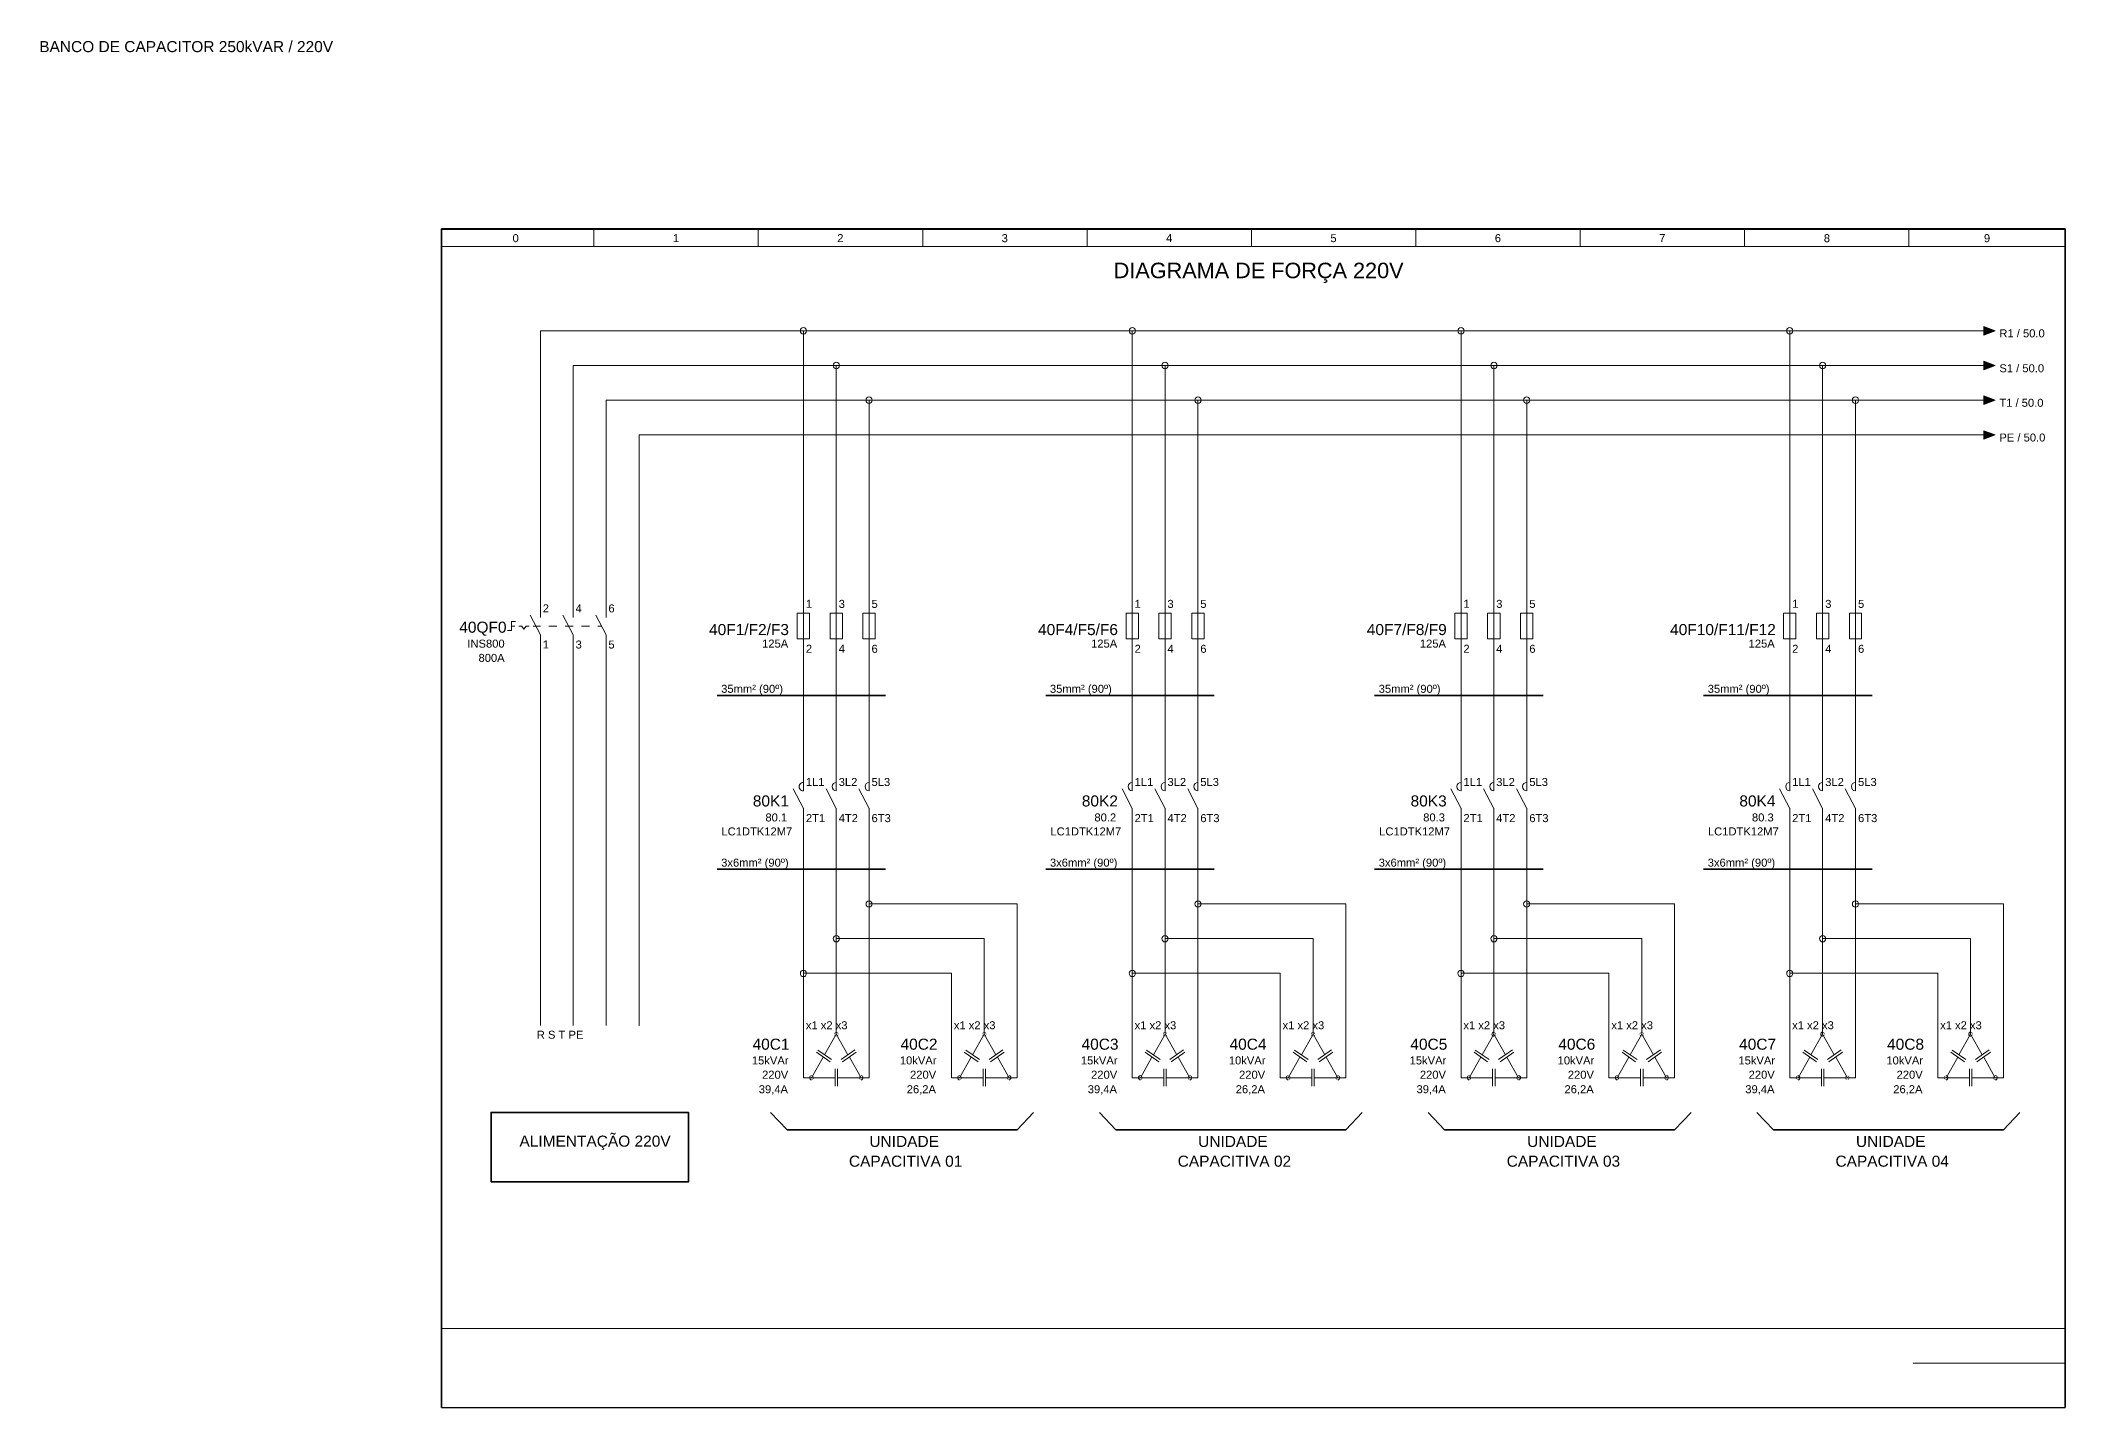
# Model space of a CAD drawing. Header units: millimetres. Extents: x 1004 to 59588, y 686 to 38112.
# Drawn here: x 1004 to 6011, y 5868 to 9249 of the extents above; entities that cross this region are included whole.
import ezdxf

# ---------------------------------------------------------------- set-up
doc = ezdxf.new("R2010")
doc.units = ezdxf.units.MM
for name, color, linetype in [('PDF5_Geometry', 7, 'Continuous'), ('PDF5_Solid Fills', 7, 'Continuous'), ('PDF5_Text', 7, 'Continuous')]:
    doc.layers.add(name, color=color, linetype=linetype)
doc.styles.add('PDF Arial', font='arial.ttf')

msp = doc.modelspace()

# ---------------------------------------------------------------- hatches: boundary and pattern name
at = {"layer": 'PDF5_Geometry', "transparency": 33554559}
for points in [[(2500.61, 8272.27), (2504.14, 8272.27), (2505.32, 8273.45), (2504.14, 8274.63), (2500.61, 8274.63)], [(5813.55, 8272.27), (5817.08, 8272.27), (5818.26, 8273.45), (5817.08, 8274.63), (5813.55, 8274.63)], [(2482.96, 8255.8), (2482.96, 8251.69), (2484.14, 8250.51), (2485.32, 8251.69), (2485.32, 8255.8)], [(2482.96, 6816.39), (2482.96, 6812.27), (2484.14, 6811.1), (2485.32, 6812.27), (2485.32, 6816.39)]]:
    msp.add_hatch(color=256, dxfattribs=at).paths.add_polyline_path(points)
h = msp.add_hatch(color=256, dxfattribs=at)
h.paths.add_polyline_path([(2971.79, 6791.1), (2977.08, 6791.1)], flags=0)
h.paths.add_polyline_path([(2977.08, 6791.1, 0.4166667), (2971.79, 6796.39)], flags=0)
h.paths.add_polyline_path([(2971.79, 6796.39, 0.4166667), (2966.49, 6791.1)], flags=0)
h.paths.add_polyline_path([(2966.49, 6791.1, 0.4166667), (2971.79, 6785.8)], flags=0)
h.paths.add_polyline_path([(2971.79, 6785.8, 0.4166667), (2977.08, 6791.1)], flags=0)
h = msp.add_hatch(color=256, dxfattribs=at)
h.paths.add_polyline_path([(3337.67, 6791.1), (3342.96, 6791.1)], flags=0)
h.paths.add_polyline_path([(3342.96, 6791.1, 0.4166667), (3337.67, 6796.39)], flags=0)
h.paths.add_polyline_path([(3337.67, 6796.39, 0.4166667), (3332.38, 6791.1)], flags=0)
h.paths.add_polyline_path([(3332.38, 6791.1, 0.4166667), (3337.67, 6785.8)], flags=0)
h.paths.add_polyline_path([(3337.67, 6785.8, 0.4166667), (3342.96, 6791.1)], flags=0)
h = msp.add_hatch(color=256, dxfattribs=at)
h.paths.add_polyline_path([(3784.73, 6791.1), (3790.02, 6791.1)], flags=0)
h.paths.add_polyline_path([(3790.02, 6791.1, 0.4166667), (3784.73, 6796.39)], flags=0)
h.paths.add_polyline_path([(3784.73, 6796.39, 0.4166667), (3779.43, 6791.1)], flags=0)
h.paths.add_polyline_path([(3779.43, 6791.1, 0.4166667), (3784.73, 6785.8)], flags=0)
h.paths.add_polyline_path([(3784.73, 6785.8, 0.4166667), (3790.02, 6791.1)], flags=0)
h = msp.add_hatch(color=256, dxfattribs=at)
h.paths.add_polyline_path([(4150.61, 6791.1), (4155.9, 6791.1)], flags=0)
h.paths.add_polyline_path([(4155.9, 6791.1, 0.4166667), (4150.61, 6796.39)], flags=0)
h.paths.add_polyline_path([(4150.61, 6796.39, 0.4166667), (4145.32, 6791.1)], flags=0)
h.paths.add_polyline_path([(4145.32, 6791.1, 0.4166667), (4150.61, 6785.8)], flags=0)
h.paths.add_polyline_path([(4150.61, 6785.8, 0.4166667), (4155.9, 6791.1)], flags=0)
h = msp.add_hatch(color=256, dxfattribs=at)
h.paths.add_polyline_path([(4597.67, 6791.1), (4602.96, 6791.1)], flags=0)
h.paths.add_polyline_path([(4602.96, 6791.1, 0.4166667), (4597.67, 6796.39)], flags=0)
h.paths.add_polyline_path([(4597.67, 6785.8, 0.4166667), (4602.96, 6791.1)], flags=0)
h = msp.add_hatch(color=256, dxfattribs=at)
h.paths.add_polyline_path([(4963.55, 6791.1), (4968.85, 6791.1)], flags=0)
h.paths.add_polyline_path([(4968.85, 6791.1, 0.4166667), (4963.55, 6796.39)], flags=0)
h.paths.add_polyline_path([(4963.55, 6796.39, 0.4166667), (4958.26, 6791.1)], flags=0)
h.paths.add_polyline_path([(4958.26, 6791.1, 0.4166667), (4963.55, 6785.8)], flags=0)
h.paths.add_polyline_path([(4963.55, 6785.8, 0.4166667), (4968.85, 6791.1)], flags=0)
h = msp.add_hatch(color=256, dxfattribs=at)
h.paths.add_polyline_path([(5410.61, 6791.1), (5415.9, 6791.1)], flags=0)
h.paths.add_polyline_path([(5415.9, 6791.1, 0.4166667), (5410.61, 6796.39)], flags=0)
h.paths.add_polyline_path([(5410.61, 6785.8, 0.4166667), (5415.9, 6791.1)], flags=0)
h = msp.add_hatch(color=256, dxfattribs=at)
h.paths.add_polyline_path([(5776.49, 6791.1), (5781.79, 6791.1)], flags=0)
h.paths.add_polyline_path([(5781.79, 6791.1, 0.4166667), (5776.49, 6796.39)], flags=0)
h.paths.add_polyline_path([(5776.49, 6785.8, 0.4166667), (5781.79, 6791.1)], flags=0)
h = msp.add_hatch(color=256, dxfattribs=at)
h.paths.add_polyline_path([(2910.61, 6683.45), (2915.9, 6683.45)], flags=0)
h.paths.add_polyline_path([(2915.9, 6683.45, 0.4166667), (2910.61, 6688.74)], flags=0)
h.paths.add_polyline_path([(2910.61, 6678.16, 0.4166667), (2915.9, 6683.45)], flags=0)
h = msp.add_hatch(color=256, dxfattribs=at)
h.paths.add_polyline_path([(3032.96, 6683.45), (3037.67, 6683.45)], flags=0)
h.paths.add_polyline_path([(3032.96, 6688.74, 0.4166667), (3027.67, 6683.45)], flags=0)
h.paths.add_polyline_path([(3027.67, 6683.45, 0.4166667), (3032.96, 6678.16)], flags=0)
h = msp.add_hatch(color=256, dxfattribs=at)
h.paths.add_polyline_path([(3276.49, 6683.45), (3281.79, 6683.45)], flags=0)
h.paths.add_polyline_path([(3281.79, 6683.45, 0.4166667), (3276.49, 6688.74)], flags=0)
h.paths.add_polyline_path([(3276.49, 6678.16, 0.4166667), (3281.79, 6683.45)], flags=0)
h = msp.add_hatch(color=256, dxfattribs=at)
h.paths.add_polyline_path([(3398.85, 6683.45), (3403.55, 6683.45)], flags=0)
h.paths.add_polyline_path([(3398.85, 6688.74, 0.4166667), (3393.55, 6683.45)], flags=0)
h.paths.add_polyline_path([(3393.55, 6683.45, 0.4166667), (3398.85, 6678.16)], flags=0)
h = msp.add_hatch(color=256, dxfattribs=at)
h.paths.add_polyline_path([(3723.55, 6683.45), (3728.85, 6683.45)], flags=0)
h.paths.add_polyline_path([(3728.85, 6683.45, 0.4166667), (3723.55, 6688.74)], flags=0)
h.paths.add_polyline_path([(3723.55, 6678.16, 0.4166667), (3728.85, 6683.45)], flags=0)
h = msp.add_hatch(color=256, dxfattribs=at)
h.paths.add_polyline_path([(3845.9, 6683.45), (3850.61, 6683.45)], flags=0)
h.paths.add_polyline_path([(3845.9, 6688.74, 0.4166667), (3840.61, 6683.45)], flags=0)
h.paths.add_polyline_path([(3840.61, 6683.45, 0.4166667), (3845.9, 6678.16)], flags=0)
h = msp.add_hatch(color=256, dxfattribs=at)
h.paths.add_polyline_path([(4089.43, 6683.45), (4094.73, 6683.45)], flags=0)
h.paths.add_polyline_path([(4094.73, 6683.45, 0.4166667), (4089.43, 6688.74)], flags=0)
h.paths.add_polyline_path([(4089.43, 6678.16, 0.4166667), (4094.73, 6683.45)], flags=0)
h = msp.add_hatch(color=256, dxfattribs=at)
h.paths.add_polyline_path([(4211.79, 6683.45), (4216.49, 6683.45)], flags=0)
h.paths.add_polyline_path([(4211.79, 6688.74, 0.4166667), (4206.49, 6683.45)], flags=0)
h.paths.add_polyline_path([(4206.49, 6683.45, 0.4166667), (4211.79, 6678.16)], flags=0)
h = msp.add_hatch(color=256, dxfattribs=at)
h.paths.add_polyline_path([(4536.49, 6683.45), (4541.79, 6683.45)], flags=0)
h.paths.add_polyline_path([(4541.79, 6683.45, 0.4166667), (4536.49, 6688.74)], flags=0)
h.paths.add_polyline_path([(4536.49, 6678.16, 0.4166667), (4541.79, 6683.45)], flags=0)
h = msp.add_hatch(color=256, dxfattribs=at)
h.paths.add_polyline_path([(4658.85, 6683.45), (4663.55, 6683.45)], flags=0)
h.paths.add_polyline_path([(4658.85, 6688.74, 0.4166667), (4653.55, 6683.45)], flags=0)
h.paths.add_polyline_path([(4653.55, 6683.45, 0.4166667), (4658.85, 6678.16)], flags=0)
h = msp.add_hatch(color=256, dxfattribs=at)
h.paths.add_polyline_path([(4902.38, 6683.45), (4907.67, 6683.45)], flags=0)
h.paths.add_polyline_path([(4907.67, 6683.45, 0.4166667), (4902.38, 6688.74)], flags=0)
h.paths.add_polyline_path([(4902.38, 6678.16, 0.4166667), (4907.67, 6683.45)], flags=0)
h = msp.add_hatch(color=256, dxfattribs=at)
h.paths.add_polyline_path([(5024.73, 6683.45), (5029.43, 6683.45)], flags=0)
h.paths.add_polyline_path([(5024.73, 6688.74, 0.4166667), (5019.43, 6683.45)], flags=0)
h.paths.add_polyline_path([(5019.43, 6683.45, 0.4166667), (5024.73, 6678.16)], flags=0)
h = msp.add_hatch(color=256, dxfattribs=at)
h.paths.add_polyline_path([(5350.02, 6683.45), (5354.73, 6683.45)], flags=0)
h.paths.add_polyline_path([(5350.02, 6688.74, 0.4166667), (5344.73, 6683.45)], flags=0)
h.paths.add_polyline_path([(5344.73, 6683.45, 0.4166667), (5350.02, 6678.16)], flags=0)
h = msp.add_hatch(color=256, dxfattribs=at)
h.paths.add_polyline_path([(5471.79, 6683.45), (5477.08, 6683.45)], flags=0)
h.paths.add_polyline_path([(5477.08, 6683.45, 0.4166667), (5471.79, 6688.74)], flags=0)
h.paths.add_polyline_path([(5471.79, 6688.74, 0.4166667), (5466.49, 6683.45)], flags=0)
h.paths.add_polyline_path([(5466.49, 6683.45, 0.4166667), (5471.79, 6678.16)], flags=0)
h.paths.add_polyline_path([(5471.79, 6678.16, 0.4166667), (5477.08, 6683.45)], flags=0)
h = msp.add_hatch(color=256, dxfattribs=at)
h.paths.add_polyline_path([(5715.9, 6683.45), (5720.61, 6683.45)], flags=0)
h.paths.add_polyline_path([(5715.9, 6688.74, 0.4166667), (5710.61, 6683.45)], flags=0)
h.paths.add_polyline_path([(5710.61, 6683.45, 0.4166667), (5715.9, 6678.16)], flags=0)
h = msp.add_hatch(color=256, dxfattribs=at)
h.paths.add_polyline_path([(5837.67, 6683.45), (5842.38, 6683.45)], flags=0)
h.paths.add_polyline_path([(5837.67, 6688.74, 0.4166667), (5832.38, 6683.45)], flags=0)
h.paths.add_polyline_path([(5832.38, 6683.45, 0.4166667), (5837.67, 6678.16)], flags=0)

# ---------------------------------------------------------------- linework, layer by layer
at = {"layer": 'PDF5_Geometry', "lineweight": 25}
for points in [[(6010.61, 8783.45), (1995.91, 8783.45), (1995.91, 5867.57), (6010.61, 5867.57)], [(1995.91, 5867.57), (1995.91, 8783.45)], [(6010.61, 8782.27), (1995.91, 8782.27)], [(6010.61, 5867.57), (6010.61, 8783.45)]]:
    msp.add_lwpolyline(points, close=True, dxfattribs=at)
at = {"layer": 'PDF5_Geometry', "lineweight": 13}
for points in [[(2372.38, 8782.27), (2372.38, 8739.33)], [(2778.85, 8782.27), (2778.85, 8739.33)], [(3185.32, 8782.27), (3185.32, 8739.33)], [(3591.79, 8782.27), (3591.79, 8739.33)], [(3998.26, 8782.27), (3998.26, 8739.33)], [(4404.73, 8782.27), (4404.73, 8739.33)], [(4811.2, 8782.27), (4811.2, 8739.33)], [(5217.67, 8782.27), (5217.67, 8739.33)], [(5624.14, 8782.27), (5624.14, 8739.33)], [(1995.91, 8739.33), (6010.61, 8739.33)]]:
    msp.add_lwpolyline(points, dxfattribs=at)
at = {"layer": 'PDF5_Geometry', "lineweight": 18}
msp.add_lwpolyline([(2240.02, 7822.27), (2240.02, 7843.45), (2240.02, 8531.1), (2890.61, 8531.1), (2890.61, 7843.45), (2890.61, 7757.57), (2890.61, 7414.04), (2890.61, 7392.86, -1.0041929), (2890.61, 7414.04)], format="xyb", dxfattribs=at)
for points in [[(2240.02, 8509.92), (2240.02, 8531.1), (2260.61, 8531.1)], [(2870.02, 8531.1), (2910.61, 8531.1), (3703.55, 8531.1), (3703.55, 7843.45), (3703.55, 7757.57), (3703.55, 7414.04), (3703.55, 7392.86)], [(2890.61, 8531.1), (2890.61, 8509.92)], [(3682.96, 8531.1), (3723.55, 8531.1), (4516.49, 8531.1), (4516.49, 7843.45), (4516.49, 7757.57), (4516.49, 7414.04), (4516.49, 7392.86)], [(3703.55, 8531.1), (3703.55, 8509.92)], [(4495.9, 8531.1), (4536.49, 8531.1), (5329.43, 8531.1), (5329.43, 7843.45), (5329.43, 7757.57), (5329.43, 7414.04), (5329.43, 7392.86)], [(4516.49, 8531.1), (4516.49, 8509.92)], [(5308.85, 8531.1), (5350.02, 8531.1), (5817.08, 8531.1)], [(5329.43, 8531.1), (5329.43, 8509.92)], [(5797.08, 8531.1), (5809.43, 8531.1)], [(2321.2, 7822.27), (2321.2, 7843.45), (2321.2, 8445.22), (2971.79, 8445.22), (2971.79, 7843.45), (2971.79, 7757.57), (2971.79, 7414.04), (2971.79, 7392.86)], [(2321.2, 8424.04), (2321.2, 8445.22), (2341.79, 8445.22)], [(2951.2, 8445.22), (2992.38, 8445.22), (3784.73, 8445.22), (3784.73, 7843.45), (3784.73, 7757.57), (3784.73, 7414.04), (3784.73, 7392.86)], [(2971.79, 8445.22), (2971.79, 8424.04)], [(3764.73, 8445.22), (3805.32, 8445.22), (4597.67, 8445.22), (4597.67, 7843.45), (4597.67, 7757.57), (4597.67, 7414.04), (4597.67, 7392.86)], [(3784.73, 8445.22), (3784.73, 8424.04)], [(4577.67, 8445.22), (4618.26, 8445.22), (5410.61, 8445.22), (5410.61, 7843.45), (5410.61, 7757.57), (5410.61, 7414.04), (5410.61, 7392.86)], [(4597.67, 8445.22), (4597.67, 8424.04)], [(5390.61, 8445.22), (5431.2, 8445.22), (5817.08, 8445.22)], [(5410.61, 8445.22), (5410.61, 8424.04)], [(5797.08, 8445.22), (5809.43, 8445.22)], [(2402.96, 7822.27), (2402.96, 7843.45), (2402.96, 8359.33), (3052.96, 8359.33), (3052.96, 7843.45), (3052.96, 7757.57), (3052.96, 7414.04), (3052.96, 7392.86)], [(2402.96, 8337.57), (2402.96, 8359.33), (2422.96, 8359.33)], [(3032.96, 8359.33), (3073.55, 8359.33), (3865.9, 8359.33), (3865.9, 7843.45), (3865.9, 7757.57), (3865.9, 7414.04), (3865.9, 7392.86)], [(3052.96, 8359.33), (3052.96, 8337.57)], [(3845.9, 8359.33), (3886.49, 8359.33), (4678.85, 8359.33), (4678.85, 7843.45), (4678.85, 7757.57), (4678.85, 7414.04), (4678.85, 7392.86)], [(3865.9, 8359.33), (3865.9, 8337.57)], [(4658.85, 8359.33), (4699.43, 8359.33), (5491.79, 8359.33), (5491.79, 7843.45), (5491.79, 7757.57), (5491.79, 7414.04), (5491.79, 7392.86)], [(4678.85, 8359.33), (4678.85, 8337.57)], [(5471.79, 8359.33), (5512.38, 8359.33), (5817.08, 8359.33)], [(5491.79, 8359.33), (5491.79, 8337.57)], [(5797.08, 8359.33), (5809.43, 8359.33)], [(2484.14, 6812.27), (2484.14, 8273.45), (5817.08, 8273.45)], [(2484.14, 8251.69), (2484.14, 8273.45), (2504.14, 8273.45)], [(5797.08, 8273.45), (5809.43, 8273.45)], [(2158.85, 7789.92), (2168.85, 7789.92), (2168.85, 7811.69), (2178.85, 7811.69)], [(2214.73, 7827.57), (2240.02, 7779.33), (2240.02, 7757.57), (2240.02, 6812.27)], [(2295.91, 7827.57), (2321.2, 7779.33), (2321.2, 7757.57), (2321.2, 6812.27)], [(2377.08, 7827.57), (2402.96, 7779.33), (2402.96, 7757.57), (2402.96, 6812.27)], [(2168.85, 7800.51), (2176.49, 7800.51)], [(2186.49, 7800.51), (2194.14, 7800.51), (2199.44, 7792.86), (2204.73, 7800.51), (2212.38, 7800.51)], [(2222.38, 7800.51), (2240.02, 7800.51)], [(2260.61, 7800.51), (2280.61, 7800.51)], [(2301.2, 7800.51), (2321.2, 7800.51)], [(2341.79, 7800.51), (2361.79, 7800.51)], [(2382.38, 7800.51), (2391.2, 7800.51)], [(2865.32, 7398.16), (2890.61, 7349.33)], [(2946.49, 7398.16), (2971.79, 7349.33)], [(3027.67, 7398.16), (3052.96, 7349.33)], [(3678.26, 7398.16), (3703.55, 7349.33)], [(3759.43, 7398.16), (3784.73, 7349.33)], [(3840.61, 7398.16), (3865.9, 7349.33)], [(4491.2, 7398.16), (4516.49, 7349.33)], [(4572.38, 7398.16), (4597.67, 7349.33)], [(4653.55, 7398.16), (4678.85, 7349.33)], [(5304.14, 7398.16), (5329.43, 7349.33)], [(5385.32, 7398.16), (5410.61, 7349.33)], [(5466.49, 7398.16), (5491.79, 7349.33)], [(2890.61, 7349.92), (2890.61, 7328.16), (2890.61, 6941.69), (2890.61, 6812.27), (2890.61, 6683.45), (2968.85, 6683.45)], [(2971.79, 7349.92), (2971.79, 7328.16), (2971.79, 7027.57), (2971.79, 6812.27), (2971.79, 6791.1), (2942.96, 6739.92)], [(3052.96, 7349.92), (3052.96, 7328.16), (3052.96, 7113.45), (3052.96, 6812.27), (3052.96, 6683.45), (2974.73, 6683.45)], [(3703.55, 7349.92), (3703.55, 7328.16), (3703.55, 6941.69), (3703.55, 6812.27), (3703.55, 6683.45), (3781.79, 6683.45)], [(3784.73, 7349.92), (3784.73, 7328.16), (3784.73, 7027.57), (3784.73, 6812.27), (3784.73, 6791.1), (3755.9, 6739.92)], [(3865.9, 7349.92), (3865.9, 7328.16), (3865.9, 7113.45), (3865.9, 6812.27), (3865.9, 6683.45), (3787.67, 6683.45)], [(4516.49, 7349.92), (4516.49, 7328.16), (4516.49, 6941.69), (4516.49, 6812.27), (4516.49, 6683.45), (4594.73, 6683.45)], [(4597.67, 7349.92), (4597.67, 7328.16), (4597.67, 7027.57), (4597.67, 6812.27), (4597.67, 6791.1), (4568.85, 6739.92)], [(4678.85, 7349.92), (4678.85, 7328.16), (4678.85, 7113.45), (4678.85, 6812.27), (4678.85, 6683.45), (4600.61, 6683.45)], [(5329.43, 7349.92), (5329.43, 7328.16), (5329.43, 6941.69), (5329.43, 6812.27), (5329.43, 6683.45), (5407.67, 6683.45)], [(5410.61, 7349.92), (5410.61, 7328.16), (5410.61, 7027.57), (5410.61, 6812.27), (5410.61, 6791.1), (5381.79, 6739.92)], [(5491.79, 7349.92), (5491.79, 7328.16), (5491.79, 7113.45), (5491.79, 6812.27), (5491.79, 6683.45), (5413.55, 6683.45)], [(3052.96, 7134.63), (3052.96, 7091.69)], [(3052.96, 7113.45), (3073.55, 7113.45), (3418.85, 7113.45), (3418.85, 6812.27), (3418.85, 6683.45), (3340.61, 6683.45)], [(3398.85, 7113.45), (3418.85, 7113.45), (3418.85, 7091.69)], [(3865.9, 7134.63), (3865.9, 7091.69)], [(3865.9, 7113.45), (3886.49, 7113.45), (4231.79, 7113.45), (4231.79, 6812.27), (4231.79, 6683.45), (4153.55, 6683.45)], [(4211.79, 7113.45), (4231.79, 7113.45), (4231.79, 7091.69)], [(4678.85, 7134.63), (4678.85, 7091.69)], [(4678.85, 7113.45), (4699.43, 7113.45), (5044.73, 7113.45), (5044.73, 6812.27), (5044.73, 6683.45), (4966.49, 6683.45)], [(5024.73, 7113.45), (5044.73, 7113.45), (5044.73, 7091.69)], [(5491.79, 7134.63), (5491.79, 7091.69)], [(5491.79, 7113.45), (5512.38, 7113.45), (5857.67, 7113.45), (5857.67, 6812.27), (5857.67, 6683.45), (5779.43, 6683.45)], [(5837.67, 7113.45), (5857.67, 7113.45), (5857.67, 7091.69)], [(2971.79, 7048.74), (2971.79, 7005.8)], [(2971.79, 7027.57), (2992.38, 7027.57), (3337.67, 7027.57), (3337.67, 6812.27), (3337.67, 6791.1), (3308.85, 6739.92)], [(3317.08, 7027.57), (3337.67, 7027.57), (3337.67, 7005.8)], [(3784.73, 7048.74), (3784.73, 7005.8)], [(3784.73, 7027.57), (3805.32, 7027.57), (4150.61, 7027.57), (4150.61, 6812.27), (4150.61, 6791.1), (4121.79, 6739.92)], [(4130.02, 7027.57), (4150.61, 7027.57), (4150.61, 7005.8)], [(4597.67, 7048.74), (4597.67, 7005.8)], [(4597.67, 7027.57), (4618.26, 7027.57), (4963.55, 7027.57), (4963.55, 6812.27), (4963.55, 6791.1), (4934.73, 6739.92)], [(4943.55, 7027.57), (4963.55, 7027.57), (4963.55, 7005.8)], [(5410.61, 7048.74), (5410.61, 7005.8)], [(5410.61, 7027.57), (5431.2, 7027.57), (5776.49, 7027.57), (5776.49, 6812.27), (5776.49, 6791.1), (5747.67, 6739.92)], [(5756.49, 7027.57), (5776.49, 7027.57), (5776.49, 7005.8)], [(2890.61, 6962.86), (2890.61, 6919.92)], [(3703.55, 6962.86), (3703.55, 6919.92)], [(4516.49, 6962.86), (4516.49, 6919.92)], [(5329.43, 6962.86), (5329.43, 6919.92)], [(2890.61, 6941.69), (2910.61, 6941.69), (3256.49, 6941.69), (3256.49, 6812.27), (3256.49, 6683.45), (3334.73, 6683.45)], [(3235.9, 6941.69), (3256.49, 6941.69), (3256.49, 6919.92)], [(3703.55, 6941.69), (3723.55, 6941.69), (4069.43, 6941.69), (4069.43, 6812.27), (4069.43, 6683.45), (4147.67, 6683.45)], [(4048.85, 6941.69), (4069.43, 6941.69), (4069.43, 6919.92)], [(4516.49, 6941.69), (4536.49, 6941.69), (4882.38, 6941.69), (4882.38, 6812.27), (4882.38, 6683.45), (4960.61, 6683.45)], [(4861.79, 6941.69), (4882.38, 6941.69), (4882.38, 6919.92)], [(5329.43, 6941.69), (5350.02, 6941.69), (5695.32, 6941.69), (5695.32, 6812.27), (5695.32, 6683.45), (5773.55, 6683.45)], [(5674.73, 6941.69), (5695.32, 6941.69), (5695.32, 6919.92)], [(2971.79, 6791.1), (3000.61, 6739.92)], [(3337.67, 6791.1), (3366.49, 6739.92)], [(3784.73, 6791.1), (3813.55, 6739.92)], [(4150.61, 6791.1), (4179.43, 6739.92)], [(4597.67, 6791.1), (4626.49, 6739.92)], [(4963.55, 6791.1), (4992.38, 6739.92)], [(5410.61, 6791.1), (5439.43, 6739.92)], [(5776.49, 6791.1), (5805.32, 6739.92)], [(2939.43, 6734.63), (2910.61, 6683.45)], [(2922.96, 6746.39), (2956.49, 6722.86)], [(2925.9, 6751.69), (2960.02, 6728.16)], [(2983.55, 6728.16), (3017.67, 6752.27)], [(2987.08, 6722.86), (3020.61, 6746.39)], [(3004.14, 6734.63), (3032.96, 6683.45)], [(3305.32, 6734.63), (3276.49, 6683.45)], [(3288.26, 6746.39), (3322.38, 6722.86)], [(3291.79, 6751.69), (3325.9, 6728.16)], [(3349.43, 6728.16), (3383.55, 6752.27)], [(3352.96, 6722.86), (3386.49, 6746.39)], [(3370.02, 6734.63), (3398.85, 6683.45)], [(3752.38, 6734.63), (3723.55, 6683.45)], [(3735.9, 6746.39), (3769.43, 6722.86)], [(3738.85, 6751.69), (3772.96, 6728.16)], [(3796.49, 6728.16), (3830.61, 6752.27)], [(3800.02, 6722.86), (3833.55, 6746.39)], [(3817.08, 6734.63), (3845.9, 6683.45)], [(4118.26, 6734.63), (4089.43, 6683.45)], [(4101.79, 6746.39), (4135.32, 6722.86)], [(4104.73, 6751.69), (4138.85, 6728.16)], [(4162.38, 6728.16), (4196.49, 6752.27)], [(4165.9, 6722.86), (4199.43, 6746.39)], [(4182.96, 6734.63), (4211.79, 6683.45)], [(4565.32, 6734.63), (4536.49, 6683.45)], [(4548.85, 6746.39), (4582.38, 6722.86)], [(4551.79, 6751.69), (4585.9, 6728.16)], [(4609.43, 6728.16), (4643.55, 6752.27)], [(4612.96, 6722.86), (4647.08, 6746.39)], [(4630.02, 6734.63), (4658.85, 6683.45)], [(4931.2, 6734.63), (4902.38, 6683.45)], [(4914.73, 6746.39), (4948.26, 6722.86)], [(4917.67, 6751.69), (4951.79, 6728.16)], [(4975.32, 6728.16), (5009.43, 6752.27)], [(4978.85, 6722.86), (5012.38, 6746.39)], [(4995.9, 6734.63), (5024.73, 6683.45)], [(5378.85, 6734.63), (5350.02, 6683.45)], [(5361.79, 6746.39), (5395.32, 6722.86)], [(5364.73, 6751.69), (5398.85, 6728.16)], [(5422.38, 6728.16), (5456.49, 6752.27)], [(5425.9, 6722.86), (5460.02, 6746.39)], [(5442.96, 6734.63), (5471.79, 6683.45)], [(5744.73, 6734.63), (5715.9, 6683.45)], [(5727.67, 6746.39), (5761.2, 6722.86)], [(5730.61, 6751.69), (5764.73, 6728.16)], [(5788.26, 6728.16), (5822.38, 6752.27)], [(5791.79, 6722.86), (5825.9, 6746.39)], [(5808.85, 6734.63), (5837.67, 6683.45)], [(2968.85, 6705.22), (2968.85, 6662.27)], [(2974.73, 6705.22), (2974.73, 6662.27)], [(3334.73, 6705.22), (3334.73, 6662.27)], [(3340.61, 6705.22), (3340.61, 6662.27)], [(3781.79, 6705.22), (3781.79, 6662.27)], [(3787.67, 6705.22), (3787.67, 6662.27)], [(4147.67, 6705.22), (4147.67, 6662.27)], [(4153.55, 6705.22), (4153.55, 6662.27)], [(4594.73, 6705.22), (4594.73, 6662.27)], [(4600.61, 6705.22), (4600.61, 6662.27)], [(4960.61, 6705.22), (4960.61, 6662.27)], [(4966.49, 6705.22), (4966.49, 6662.27)], [(5407.67, 6705.22), (5407.67, 6662.27)], [(5413.55, 6705.22), (5413.55, 6662.27)], [(5773.55, 6705.22), (5773.55, 6662.27)], [(5779.43, 6705.22), (5779.43, 6662.27)]]:
    msp.add_lwpolyline(points, dxfattribs=at)
for points in [[(5809.43, 8520.51), (5809.43, 8541.69), (5837.67, 8531.1)], [(5809.43, 8434.63), (5809.43, 8455.8), (5837.67, 8445.22)], [(5809.43, 8348.74), (5809.43, 8369.92), (5837.67, 8359.33)], [(5809.43, 8262.86), (5809.43, 8284.04), (5837.67, 8273.45)], [(2875.32, 7768.74), (2905.9, 7768.74), (2905.9, 7832.86), (2875.32, 7832.86)], [(2956.49, 7768.74), (2987.08, 7768.74), (2987.08, 7832.86), (2956.49, 7832.86)], [(3037.67, 7768.74), (3068.26, 7768.74), (3068.26, 7832.86), (3037.67, 7832.86)], [(3688.26, 7768.74), (3718.85, 7768.74), (3718.85, 7832.86), (3688.26, 7832.86)], [(3769.43, 7768.74), (3800.02, 7768.74), (3800.02, 7832.86), (3769.43, 7832.86)], [(3850.61, 7768.74), (3881.2, 7768.74), (3881.2, 7832.86), (3850.61, 7832.86)], [(4501.2, 7768.74), (4531.79, 7768.74), (4531.79, 7832.86), (4501.2, 7832.86)], [(4582.38, 7768.74), (4612.96, 7768.74), (4612.96, 7832.86), (4582.38, 7832.86)], [(4663.55, 7768.74), (4694.14, 7768.74), (4694.14, 7832.86), (4663.55, 7832.86)], [(5314.14, 7768.74), (5344.73, 7768.74), (5344.73, 7832.86), (5314.14, 7832.86)], [(5395.32, 7768.74), (5425.9, 7768.74), (5425.9, 7832.86), (5395.32, 7832.86)], [(5477.08, 7768.74), (5507.08, 7768.74), (5507.08, 7832.86), (5477.08, 7832.86)]]:
    msp.add_lwpolyline(points, close=True, dxfattribs=at)
at = {"layer": 'PDF5_Geometry', "lineweight": 35}
for points in [[(2677.08, 7628.74), (3093.55, 7628.74)], [(3490.02, 7628.74), (3906.49, 7628.74)], [(4302.96, 7628.74), (4719.43, 7628.74)], [(5115.9, 7628.74), (5532.96, 7628.74)], [(2677.08, 7199.33), (3093.55, 7199.33)], [(3490.02, 7199.33), (3906.49, 7199.33)], [(4302.96, 7199.33), (4719.43, 7199.33)], [(5115.9, 7199.33), (5532.96, 7199.33)], [(2809.43, 6597.57), (2850.02, 6554.63), (3418.85, 6554.63), (3459.43, 6597.57)], [(3622.38, 6597.57), (3662.96, 6554.63), (4231.79, 6554.63), (4272.38, 6597.57)], [(4435.32, 6597.57), (4475.9, 6554.63), (5044.73, 6554.63), (5085.32, 6597.57)], [(5248.26, 6597.57), (5288.85, 6554.63), (5857.67, 6554.63), (5898.26, 6597.57)]]:
    msp.add_lwpolyline(points, dxfattribs=at)
msp.add_lwpolyline([(2118.26, 6425.8), (2605.9, 6425.8), (2605.9, 6597.57), (2118.26, 6597.57)], close=True, dxfattribs=at)
at = {"layer": 'PDF5_Geometry', "lineweight": 9}
for points in [[(1995.91, 6062.86), (6011.2, 6062.86)], [(5634.14, 5976.98), (6009.43, 5976.98)]]:
    msp.add_lwpolyline(points, dxfattribs=at)
at = {"layer": 'PDF5_Geometry', "color": 7, "lineweight": 13, "true_color": 0xffffff}
msp.add_lwpolyline([(1995.92, 5867.57), (1995.91, 5867.58)], dxfattribs=at)
at = {"layer": 'PDF5_Geometry', "lineweight": 25}
msp.add_lwpolyline([(1995.91, 5867.57), (6010.61, 5867.57)], dxfattribs=at)
msp.add_lwpolyline([(1995.91, 5867.57), (6010.61, 5867.57)], dxfattribs=at)
at = {"layer": 'PDF5_Geometry', "lineweight": 18}
for points in [[(2890.61, 8539.33), (2886.49, 8539.33), (2882.96, 8535.8), (2882.96, 8531.1)], [(2882.96, 8531.1), (2882.96, 8526.98), (2886.49, 8522.86), (2890.61, 8522.86)], [(2898.26, 8531.1), (2898.26, 8535.8), (2894.73, 8539.33), (2890.61, 8539.33)], [(2890.61, 8522.86), (2894.73, 8522.86), (2898.26, 8526.98), (2898.26, 8531.1)], [(3703.55, 8539.33), (3699.43, 8539.33), (3695.9, 8535.8), (3695.9, 8531.1)], [(3695.9, 8531.1), (3695.9, 8526.98), (3699.43, 8522.86), (3703.55, 8522.86)], [(3711.2, 8531.1), (3711.2, 8535.8), (3707.67, 8539.33), (3703.55, 8539.33)], [(3703.55, 8522.86), (3707.67, 8522.86), (3711.2, 8526.98), (3711.2, 8531.1)], [(4516.49, 8539.33), (4512.38, 8539.33), (4508.85, 8535.8), (4508.85, 8531.1)], [(4508.85, 8531.1), (4508.85, 8526.98), (4512.38, 8522.86), (4516.49, 8522.86)], [(4524.14, 8531.1), (4524.14, 8535.8), (4520.61, 8539.33), (4516.49, 8539.33)], [(4516.49, 8522.86), (4520.61, 8522.86), (4524.14, 8526.98), (4524.14, 8531.1)], [(5329.43, 8539.33), (5325.32, 8539.33), (5321.79, 8535.8), (5321.79, 8531.1)], [(5321.79, 8531.1), (5321.79, 8526.98), (5325.32, 8522.86), (5329.43, 8522.86)], [(5337.08, 8531.1), (5337.08, 8535.8), (5333.55, 8539.33), (5329.43, 8539.33)], [(5329.43, 8522.86), (5333.55, 8522.86), (5337.08, 8526.98), (5337.08, 8531.1)], [(2971.79, 8453.45), (2967.67, 8453.45), (2964.14, 8449.92), (2964.14, 8445.22)], [(2964.14, 8445.22), (2964.14, 8440.51), (2967.67, 8436.98), (2971.79, 8436.98)], [(2979.43, 8445.22), (2979.43, 8449.92), (2975.9, 8453.45), (2971.79, 8453.45)], [(2971.79, 8436.98), (2975.9, 8436.98), (2979.43, 8440.51), (2979.43, 8445.22)], [(3784.73, 8453.45), (3780.61, 8453.45), (3777.08, 8449.92), (3777.08, 8445.22)], [(3777.08, 8445.22), (3777.08, 8440.51), (3780.61, 8436.98), (3784.73, 8436.98)], [(3792.38, 8445.22), (3792.38, 8449.92), (3788.85, 8453.45), (3784.73, 8453.45)], [(3784.73, 8436.98), (3788.85, 8436.98), (3792.38, 8440.51), (3792.38, 8445.22)], [(4597.67, 8453.45), (4593.55, 8453.45), (4590.02, 8449.92), (4590.02, 8445.22)], [(4590.02, 8445.22), (4590.02, 8440.51), (4593.55, 8436.98), (4597.67, 8436.98)], [(4605.32, 8445.22), (4605.32, 8449.92), (4601.79, 8453.45), (4597.67, 8453.45)], [(4597.67, 8436.98), (4601.79, 8436.98), (4605.32, 8440.51), (4605.32, 8445.22)], [(5410.61, 8453.45), (5406.49, 8453.45), (5402.96, 8449.92), (5402.96, 8445.22)], [(5402.96, 8445.22), (5402.96, 8440.51), (5406.49, 8436.98), (5410.61, 8436.98)], [(5418.26, 8445.22), (5418.26, 8449.92), (5414.73, 8453.45), (5410.61, 8453.45)], [(5410.61, 8436.98), (5414.73, 8436.98), (5418.26, 8440.51), (5418.26, 8445.22)], [(3052.96, 8367.57), (3048.85, 8367.57), (3045.32, 8364.04), (3045.32, 8359.33)], [(3060.61, 8359.33), (3060.61, 8364.04), (3057.08, 8367.57), (3052.96, 8367.57)], [(3865.9, 8367.57), (3861.79, 8367.57), (3858.26, 8364.04), (3858.26, 8359.33)], [(3873.55, 8359.33), (3873.55, 8364.04), (3870.02, 8367.57), (3865.9, 8367.57)], [(4678.85, 8367.57), (4674.73, 8367.57), (4671.2, 8364.04), (4671.2, 8359.33)], [(4686.49, 8359.33), (4686.49, 8364.04), (4683.55, 8367.57), (4678.85, 8367.57)], [(5491.79, 8367.57), (5487.67, 8367.57), (5484.14, 8364.04), (5484.14, 8359.33)], [(5499.43, 8359.33), (5499.43, 8364.04), (5496.49, 8367.57), (5491.79, 8367.57)], [(3045.32, 8359.33), (3045.32, 8354.63), (3048.85, 8351.1), (3052.96, 8351.1)], [(3052.96, 8351.1), (3057.08, 8351.1), (3060.61, 8354.63), (3060.61, 8359.33)], [(3858.26, 8359.33), (3858.26, 8354.63), (3861.79, 8351.1), (3865.9, 8351.1)], [(3865.9, 8351.1), (3870.02, 8351.1), (3873.55, 8354.63), (3873.55, 8359.33)], [(4671.2, 8359.33), (4671.2, 8354.63), (4674.73, 8351.1), (4678.85, 8351.1)], [(4678.85, 8351.1), (4683.55, 8351.1), (4686.49, 8354.63), (4686.49, 8359.33)], [(5484.14, 8359.33), (5484.14, 8354.63), (5487.67, 8351.1), (5491.79, 8351.1)], [(5491.79, 8351.1), (5496.49, 8351.1), (5499.43, 8354.63), (5499.43, 8359.33)], [(2971.79, 7414.04), (2965.9, 7414.04), (2961.79, 7409.33), (2961.79, 7403.45)], [(3052.96, 7414.04), (3047.67, 7414.04), (3042.96, 7409.33), (3042.96, 7403.45)], [(3703.55, 7414.04), (3697.67, 7414.04), (3693.55, 7409.33), (3693.55, 7403.45)], [(3784.73, 7414.04), (3779.43, 7414.04), (3774.73, 7409.33), (3774.73, 7403.45)], [(3865.9, 7414.04), (3860.61, 7414.04), (3855.9, 7409.33), (3855.9, 7403.45)], [(4516.49, 7414.04), (4510.61, 7414.04), (4506.49, 7409.33), (4506.49, 7403.45)], [(4597.67, 7414.04), (4592.38, 7414.04), (4587.67, 7409.33), (4587.67, 7403.45)], [(4678.85, 7414.04), (4673.55, 7414.04), (4668.85, 7409.33), (4668.85, 7403.45)], [(5329.43, 7414.04), (5323.55, 7414.04), (5319.43, 7409.33), (5319.43, 7403.45)], [(5410.61, 7414.04), (5405.32, 7414.04), (5400.61, 7409.33), (5400.61, 7403.45)], [(5491.79, 7414.04), (5486.49, 7414.04), (5481.79, 7409.33), (5481.79, 7403.45)], [(2961.79, 7403.45), (2961.79, 7397.57), (2965.9, 7392.86), (2971.79, 7392.86)], [(3042.96, 7403.45), (3042.96, 7397.57), (3047.67, 7392.86), (3052.96, 7392.86)], [(3693.55, 7403.45), (3693.55, 7397.57), (3697.67, 7392.86), (3703.55, 7392.86)], [(3774.73, 7403.45), (3774.73, 7397.57), (3779.43, 7392.86), (3784.73, 7392.86)], [(3855.9, 7403.45), (3855.9, 7397.57), (3860.61, 7392.86), (3865.9, 7392.86)], [(4506.49, 7403.45), (4506.49, 7397.57), (4510.61, 7392.86), (4516.49, 7392.86)], [(4587.67, 7403.45), (4587.67, 7397.57), (4592.38, 7392.86), (4597.67, 7392.86)], [(4668.85, 7403.45), (4668.85, 7397.57), (4673.55, 7392.86), (4678.85, 7392.86)], [(5319.43, 7403.45), (5319.43, 7397.57), (5323.55, 7392.86), (5329.43, 7392.86)], [(5400.61, 7403.45), (5400.61, 7397.57), (5405.32, 7392.86), (5410.61, 7392.86)], [(5481.79, 7403.45), (5481.79, 7397.57), (5486.49, 7392.86), (5491.79, 7392.86)], [(3052.96, 7121.1), (3048.85, 7121.1), (3045.32, 7117.57), (3045.32, 7113.45)], [(3045.32, 7113.45), (3045.32, 7108.74), (3048.85, 7105.22), (3052.96, 7105.22)], [(3060.61, 7113.45), (3060.61, 7117.57), (3057.08, 7121.1), (3052.96, 7121.1)], [(3052.96, 7105.22), (3057.08, 7105.22), (3060.61, 7108.74), (3060.61, 7113.45)], [(3865.9, 7121.1), (3861.79, 7121.1), (3858.26, 7117.57), (3858.26, 7113.45)], [(3858.26, 7113.45), (3858.26, 7108.74), (3861.79, 7105.22), (3865.9, 7105.22)], [(3873.55, 7113.45), (3873.55, 7117.57), (3870.02, 7121.1), (3865.9, 7121.1)], [(3865.9, 7105.22), (3870.02, 7105.22), (3873.55, 7108.74), (3873.55, 7113.45)], [(4678.85, 7121.1), (4674.73, 7121.1), (4671.2, 7117.57), (4671.2, 7113.45)], [(4671.2, 7113.45), (4671.2, 7108.74), (4674.73, 7105.22), (4678.85, 7105.22)], [(4686.49, 7113.45), (4686.49, 7117.57), (4683.55, 7121.1), (4678.85, 7121.1)], [(4678.85, 7105.22), (4683.55, 7105.22), (4686.49, 7108.74), (4686.49, 7113.45)], [(5491.79, 7121.1), (5487.67, 7121.1), (5484.14, 7117.57), (5484.14, 7113.45)], [(5484.14, 7113.45), (5484.14, 7108.74), (5487.67, 7105.22), (5491.79, 7105.22)], [(5499.43, 7113.45), (5499.43, 7117.57), (5496.49, 7121.1), (5491.79, 7121.1)], [(5491.79, 7105.22), (5496.49, 7105.22), (5499.43, 7108.74), (5499.43, 7113.45)], [(2971.79, 7035.22), (2967.67, 7035.22), (2964.14, 7031.69), (2964.14, 7027.57)], [(2964.14, 7027.57), (2964.14, 7022.86), (2967.67, 7019.33), (2971.79, 7019.33)], [(2979.43, 7027.57), (2979.43, 7031.69), (2975.9, 7035.22), (2971.79, 7035.22)], [(2971.79, 7019.33), (2975.9, 7019.33), (2979.43, 7022.86), (2979.43, 7027.57)], [(3784.73, 7035.22), (3780.61, 7035.22), (3777.08, 7031.69), (3777.08, 7027.57)], [(3777.08, 7027.57), (3777.08, 7022.86), (3780.61, 7019.33), (3784.73, 7019.33)], [(3792.38, 7027.57), (3792.38, 7031.69), (3788.85, 7035.22), (3784.73, 7035.22)], [(3784.73, 7019.33), (3788.85, 7019.33), (3792.38, 7022.86), (3792.38, 7027.57)], [(4597.67, 7035.22), (4593.55, 7035.22), (4590.02, 7031.69), (4590.02, 7027.57)], [(4590.02, 7027.57), (4590.02, 7022.86), (4593.55, 7019.33), (4597.67, 7019.33)], [(4605.32, 7027.57), (4605.32, 7031.69), (4601.79, 7035.22), (4597.67, 7035.22)], [(4597.67, 7019.33), (4601.79, 7019.33), (4605.32, 7022.86), (4605.32, 7027.57)], [(5410.61, 7035.22), (5406.49, 7035.22), (5402.96, 7031.69), (5402.96, 7027.57)], [(5402.96, 7027.57), (5402.96, 7022.86), (5406.49, 7019.33), (5410.61, 7019.33)], [(5418.26, 7027.57), (5418.26, 7031.69), (5414.73, 7035.22), (5410.61, 7035.22)], [(5410.61, 7019.33), (5414.73, 7019.33), (5418.26, 7022.86), (5418.26, 7027.57)], [(2890.61, 6949.33), (2886.49, 6949.33), (2882.96, 6945.8), (2882.96, 6941.69)], [(2882.96, 6941.69), (2882.96, 6936.98), (2886.49, 6933.45), (2890.61, 6933.45)], [(2898.26, 6941.69), (2898.26, 6945.8), (2894.73, 6949.33), (2890.61, 6949.33)], [(2890.61, 6933.45), (2894.73, 6933.45), (2898.26, 6936.98), (2898.26, 6941.69)], [(3703.55, 6949.33), (3699.43, 6949.33), (3695.9, 6945.8), (3695.9, 6941.69)], [(3695.9, 6941.69), (3695.9, 6936.98), (3699.43, 6933.45), (3703.55, 6933.45)], [(3711.2, 6941.69), (3711.2, 6945.8), (3707.67, 6949.33), (3703.55, 6949.33)], [(3703.55, 6933.45), (3707.67, 6933.45), (3711.2, 6936.98), (3711.2, 6941.69)], [(4516.49, 6949.33), (4512.38, 6949.33), (4508.85, 6945.8), (4508.85, 6941.69)], [(4508.85, 6941.69), (4508.85, 6936.98), (4512.38, 6933.45), (4516.49, 6933.45)], [(4524.14, 6941.69), (4524.14, 6945.8), (4520.61, 6949.33), (4516.49, 6949.33)], [(4516.49, 6933.45), (4520.61, 6933.45), (4524.14, 6936.98), (4524.14, 6941.69)], [(5329.43, 6949.33), (5325.32, 6949.33), (5321.79, 6945.8), (5321.79, 6941.69)], [(5321.79, 6941.69), (5321.79, 6936.98), (5325.32, 6933.45), (5329.43, 6933.45)], [(5337.08, 6941.69), (5337.08, 6945.8), (5333.55, 6949.33), (5329.43, 6949.33)], [(5329.43, 6933.45), (5333.55, 6933.45), (5337.08, 6936.98), (5337.08, 6941.69)], [(4597.67, 6796.39), (4594.73, 6796.39), (4592.96, 6794.04), (4592.96, 6791.1)], [(4592.96, 6791.1), (4592.96, 6788.16), (4594.73, 6785.8), (4597.67, 6785.8)], [(5410.61, 6796.39), (5407.67, 6796.39), (5405.9, 6794.04), (5405.9, 6791.1)], [(5405.9, 6791.1), (5405.9, 6788.16), (5407.67, 6785.8), (5410.61, 6785.8)], [(5776.49, 6796.39), (5773.55, 6796.39), (5771.79, 6794.04), (5771.79, 6791.1)], [(5771.79, 6791.1), (5771.79, 6788.16), (5773.55, 6785.8), (5776.49, 6785.8)], [(2910.61, 6688.74), (2908.26, 6688.74), (2905.9, 6686.39), (2905.9, 6683.45)], [(2905.9, 6683.45), (2905.9, 6680.51), (2908.26, 6678.16), (2910.61, 6678.16)], [(3037.67, 6683.45), (3037.67, 6686.39), (3035.32, 6688.74), (3032.96, 6688.74)], [(3032.96, 6678.16), (3035.32, 6678.16), (3037.67, 6680.51), (3037.67, 6683.45)], [(3276.49, 6688.74), (3273.55, 6688.74), (3271.79, 6686.39), (3271.79, 6683.45)], [(3271.79, 6683.45), (3271.79, 6680.51), (3273.55, 6678.16), (3276.49, 6678.16)], [(3403.55, 6683.45), (3403.55, 6686.39), (3401.2, 6688.74), (3398.85, 6688.74)], [(3398.85, 6678.16), (3401.2, 6678.16), (3403.55, 6680.51), (3403.55, 6683.45)], [(3723.55, 6688.74), (3721.2, 6688.74), (3718.85, 6686.39), (3718.85, 6683.45)], [(3718.85, 6683.45), (3718.85, 6680.51), (3721.2, 6678.16), (3723.55, 6678.16)], [(3850.61, 6683.45), (3850.61, 6686.39), (3848.26, 6688.74), (3845.9, 6688.74)], [(3845.9, 6678.16), (3848.26, 6678.16), (3850.61, 6680.51), (3850.61, 6683.45)], [(4089.43, 6688.74), (4087.08, 6688.74), (4084.73, 6686.39), (4084.73, 6683.45)], [(4084.73, 6683.45), (4084.73, 6680.51), (4087.08, 6678.16), (4089.43, 6678.16)], [(4216.49, 6683.45), (4216.49, 6686.39), (4214.14, 6688.74), (4211.79, 6688.74)], [(4211.79, 6678.16), (4214.14, 6678.16), (4216.49, 6680.51), (4216.49, 6683.45)], [(4536.49, 6688.74), (4534.14, 6688.74), (4531.79, 6686.39), (4531.79, 6683.45)], [(4531.79, 6683.45), (4531.79, 6680.51), (4534.14, 6678.16), (4536.49, 6678.16)], [(4663.55, 6683.45), (4663.55, 6686.39), (4661.79, 6688.74), (4658.85, 6688.74)], [(4658.85, 6678.16), (4661.79, 6678.16), (4663.55, 6680.51), (4663.55, 6683.45)], [(4902.38, 6688.74), (4900.02, 6688.74), (4897.67, 6686.39), (4897.67, 6683.45)], [(4897.67, 6683.45), (4897.67, 6680.51), (4900.02, 6678.16), (4902.38, 6678.16)], [(5029.43, 6683.45), (5029.43, 6686.39), (5027.67, 6688.74), (5024.73, 6688.74)], [(5024.73, 6678.16), (5027.67, 6678.16), (5029.43, 6680.51), (5029.43, 6683.45)], [(5354.73, 6683.45), (5354.73, 6686.39), (5352.38, 6688.74), (5350.02, 6688.74)], [(5350.02, 6678.16), (5352.38, 6678.16), (5354.73, 6680.51), (5354.73, 6683.45)], [(5720.61, 6683.45), (5720.61, 6686.39), (5718.26, 6688.74), (5715.9, 6688.74)], [(5715.9, 6678.16), (5718.26, 6678.16), (5720.61, 6680.51), (5720.61, 6683.45)], [(5842.38, 6683.45), (5842.38, 6686.39), (5840.61, 6688.74), (5837.67, 6688.74)], [(5837.67, 6678.16), (5840.61, 6678.16), (5842.38, 6680.51), (5842.38, 6683.45)]]:
    msp.add_open_spline(points, degree=3, dxfattribs=at)
at = {"layer": 'PDF5_Solid Fills', "lineweight": 18, "transparency": 33554559}
for points in [[(5809.43, 8541.69), (5837.67, 8531.1), (5809.43, 8520.51)], [(5809.43, 8455.8), (5837.67, 8445.22), (5809.43, 8434.63)], [(5809.43, 8369.92), (5837.67, 8359.33), (5809.43, 8348.74)], [(5809.43, 8284.04), (5837.67, 8273.45), (5809.43, 8262.86)]]:
    msp.add_solid(points, dxfattribs=at)

# ---------------------------------------------------------------- texts
at = {"layer": 'PDF5_Text', "attachment_point": 7, "style": 'PDF Arial'}
for s, insert, char_height in [('BANCO DE CAPACITOR 250kVAR / 220V', (1000.85, 9220.08), 27.3696), ('0', (2171.2, 8750.09), 19.79), ('1', (2567.67, 8750.51), 19.79), ('2', (2974.14, 8750.51), 19.79), ('3', (3380.62, 8750.09), 19.79), ('4', (3787.09, 8750.51), 19.79), ('5', (4193.56, 8750.09), 19.79), ('6', (4600.03, 8750.09), 19.79), ('7', (5006.51, 8750.51), 19.79), ('8', (5413.57, 8750.05), 19.79), ('9', (5809.45, 8750.12), 19.79), ('DIAGRAMA DE FORÇA 220V', (3657.67, 8649.45), 38.3174), ('R1 / 50.0', (5847.67, 8514.63), 19.79), ('S1 / 50.0', (5847.67, 8428.24), 19.79), ('T1 / 50.0', (5847.67, 8342.86), 19.79), ('PE / 50.0', (5847.67, 8256.98), 19.79), ('1', (2896.5, 7845.8), 19.79), ('3', (2977.67, 7845.39), 19.79), ('5', (3058.85, 7845.39), 19.79), ('1', (3709.44, 7845.8), 19.79), ('3', (3790.61, 7845.39), 19.79), ('5', (3871.79, 7845.39), 19.79), ('1', (4522.38, 7845.8), 19.79), ('3', (4603.55, 7845.39), 19.79), ('5', (4685.32, 7845.39), 19.79), ('1', (5335.32, 7845.8), 19.79), ('3', (5417.08, 7845.39), 19.79), ('5', (5498.26, 7845.39), 19.79), ('40QF0', (2039.44, 7776.72), 27.37), ('2', (2245.91, 7834.63), 19.79), ('4', (2327.08, 7834.63), 19.79), ('6', (2408.26, 7834.21), 19.79), ('INS800', (2059.44, 7747.11), 19.79), ('1', (2245.91, 7745.22), 19.79), ('3', (2327.08, 7744.8), 19.79), ('5', (2408.26, 7744.8), 19.79), ('40F1/F2/F3', (2657.08, 7777.99), 27.37), ('125A', (2788.26, 7747.15), 19.79), ('40F4/F5/F6', (3470.61, 7777.99), 27.37), ('125A', (3601.79, 7747.15), 19.79), ('40F7/F8/F9', (4283.55, 7777.99), 27.37), ('125A', (4414.73, 7747.15), 19.79), ('40F10/F11/F12', (5033.55, 7777.99), 27.3696), ('125A', (5227.67, 7747.15), 19.79), ('800A', (2087.08, 7711.82), 19.79), ('2', (2896.5, 7734.63), 19.79), ('4', (2977.67, 7734.63), 19.79), ('6', (3058.85, 7734.21), 19.79), ('2', (3709.44, 7734.63), 19.79), ('4', (3790.61, 7734.63), 19.79), ('6', (3871.79, 7734.21), 19.79), ('2', (4522.38, 7734.63), 19.79), ('4', (4603.55, 7734.63), 19.79), ('6', (4685.32, 7734.21), 19.79), ('2', (5335.32, 7734.63), 19.79), ('4', (5417.08, 7734.63), 19.79), ('6', (5498.26, 7734.21), 19.79), ('35mm² (90º)', (2687.08, 7629.65), 19.7903), ('35mm² (90º)', (3500.02, 7629.65), 19.7903), ('35mm² (90º)', (4312.97, 7629.65), 19.7903), ('35mm² (90º)', (5126.49, 7629.65), 19.7903), ('1L1', (2896.5, 7405.22), 19.79), ('3L2', (2977.67, 7404.8), 19.79), ('5L3', (3058.85, 7404.8), 19.79), ('1L1', (3709.44, 7405.22), 19.79), ('3L2', (3790.61, 7404.8), 19.79), ('5L3', (3871.79, 7404.8), 19.79), ('1L1', (4522.38, 7405.22), 19.79), ('3L2', (4603.55, 7404.8), 19.79), ('5L3', (4685.32, 7404.8), 19.79), ('1L1', (5335.32, 7405.22), 19.79), ('3L2', (5417.08, 7404.8), 19.79), ('5L3', (5498.26, 7404.8), 19.79), ('80K1', (2765.32, 7353.99), 27.37), ('80K2', (3578.85, 7353.99), 27.37), ('80K3', (4391.79, 7353.99), 27.37), ('80K4', (5204.73, 7353.99), 27.37), ('80.1', (2796.5, 7317.11), 19.79), ('2T1', (2896.5, 7315.8), 19.79), ('4T2', (2977.67, 7315.8), 19.79), ('6T3', (3058.85, 7315.39), 19.79), ('80.2', (3610.02, 7317.11), 19.79), ('2T1', (3709.44, 7315.8), 19.79), ('4T2', (3790.61, 7315.8), 19.79), ('6T3', (3871.79, 7315.39), 19.79), ('80.3', (4422.97, 7317.11), 19.79), ('2T1', (4522.38, 7315.8), 19.79), ('4T2', (4603.55, 7315.8), 19.79), ('6T3', (4685.32, 7315.39), 19.79), ('80.3', (5235.91, 7317.11), 19.79), ('2T1', (5335.32, 7315.8), 19.79), ('4T2', (5417.08, 7315.8), 19.79), ('6T3', (5498.26, 7315.39), 19.79), ('LC1DTK12M7', (2687.67, 7282.5), 19.79), ('LC1DTK12M7', (3501.2, 7282.5), 19.79), ('LC1DTK12M7', (4314.14, 7282.5), 19.79), ('LC1DTK12M7', (5127.08, 7282.5), 19.79), ('3x6mm² (90º)', (2687.08, 7199.65), 19.7903), ('3x6mm² (90º)', (3500.02, 7199.65), 19.7903), ('3x6mm² (90º)', (4312.97, 7199.65), 19.7903), ('3x6mm² (90º)', (5126.49, 7199.65), 19.7903), ('x1 x2 x3', (2896.5, 6803.03), 19.79), ('x1 x2 x3', (3262.38, 6803.03), 19.79), ('x1 x2 x3', (3709.44, 6803.03), 19.79), ('x1 x2 x3', (4075.32, 6803.03), 19.79), ('x1 x2 x3', (4522.38, 6803.03), 19.79), ('x1 x2 x3', (4888.26, 6803.03), 19.79), ('x1 x2 x3', (5335.32, 6803.03), 19.79), ('x1 x2 x3', (5701.2, 6803.03), 19.79), ('R S T PE', (2231.2, 6779.56), 19.79), ('40C1', (2764.73, 6752.28), 27.37), ('40C2', (3130.61, 6752.28), 27.37), ('40C3', (3578.26, 6752.28), 27.37), ('40C4', (3944.14, 6752.28), 27.37), ('40C5', (4391.2, 6752.28), 27.37), ('40C6', (4757.08, 6752.28), 27.37), ('40C7', (5204.14, 6752.28), 27.37), ('40C8', (5570.02, 6752.23), 27.37), ('15kVAr', (2762.97, 6715.97), 19.79), ('10kVAr', (3128.85, 6715.97), 19.79), ('15kVAr', (3576.5, 6715.97), 19.79), ('10kVAr', (3942.38, 6715.97), 19.79), ('15kVAr', (4389.44, 6715.97), 19.79), ('10kVAr', (4755.32, 6715.97), 19.79), ('15kVAr', (5202.38, 6715.97), 19.79), ('10kVAr', (5568.26, 6715.97), 19.79), ('39,4A', (2780.03, 6641.4), 19.79), ('220V', (2788.26, 6680.68), 19.79), ('26,2A', (3145.91, 6641.4), 19.79), ('220V', (3154.14, 6680.68), 19.79), ('39,4A', (3593.55, 6641.4), 19.79), ('220V', (3601.79, 6680.68), 19.79), ('26,2A', (3959.44, 6641.4), 19.79), ('220V', (3967.67, 6680.68), 19.79), ('39,4A', (4406.5, 6641.4), 19.79), ('220V', (4414.73, 6680.68), 19.79), ('26,2A', (4772.38, 6641.4), 19.79), ('220V', (4780.61, 6680.68), 19.79), ('39,4A', (5219.44, 6641.4), 19.79), ('220V', (5227.67, 6680.68), 19.79), ('26,2A', (5585.32, 6641.4), 19.79), ('220V', (5593.55, 6680.68), 19.79), ('ALIMENTAÇÃO 220V', (2188.26, 6504.38), 27.3696), ('UNIDADE', (3053.55, 6511.7), 27.37), ('UNIDADE', (3866.5, 6511.7), 27.37), ('UNIDADE', (4680.02, 6511.7), 27.37), ('UNIDADE', (5492.97, 6511.7), 27.37), ('CAPACITIVA 01', (3002.97, 6462.87), 27.3696), ('CAPACITIVA 02', (3815.91, 6462.87), 27.3696), ('CAPACITIVA 03', (4629.44, 6462.87), 27.3696), ('CAPACITIVA 04', (5442.38, 6462.87), 27.3696)]:
    msp.add_mtext(s, dxfattribs=dict(at, insert=insert, char_height=char_height))

doc.saveas('drawing.dxf')
